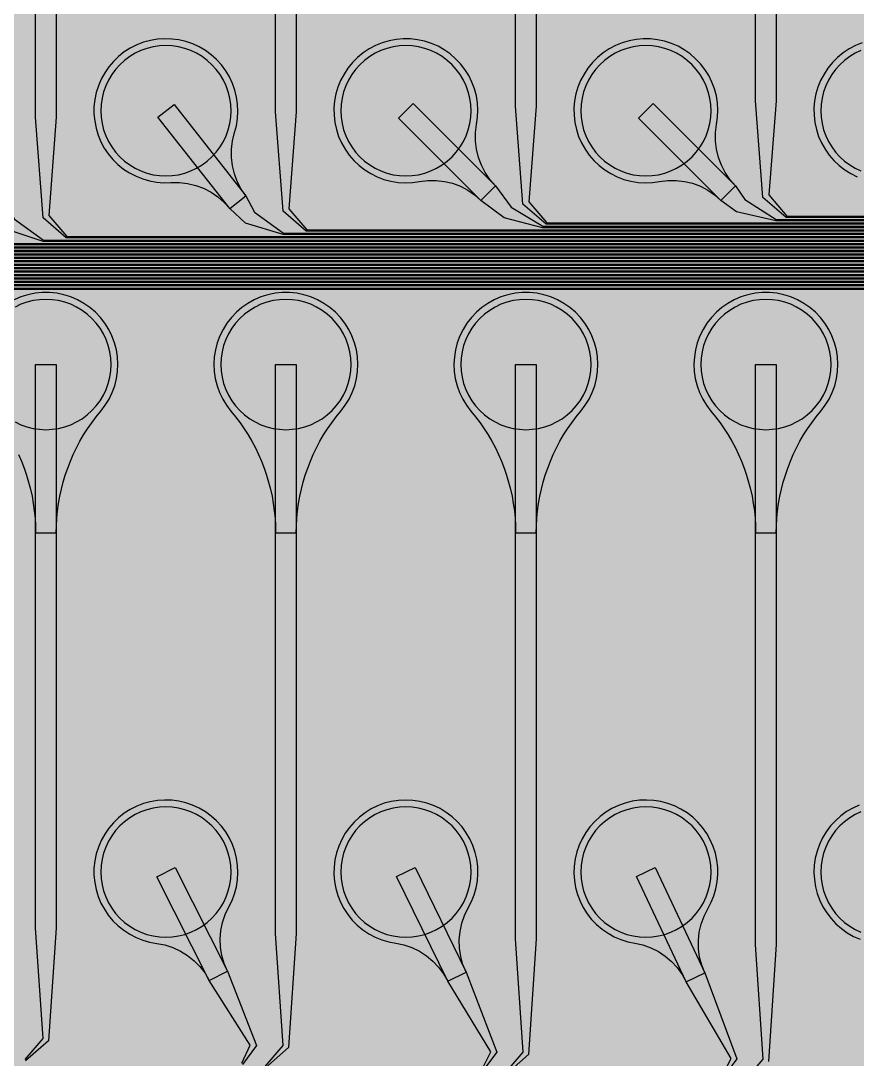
# Model space of a CAD drawing. Header units: metres. Extents: x -7220 to 10980, y -29667 to 1833.
# Drawn here: x 6156 to 7376, y -19165 to -17651 of the extents above; entities that cross this region are included whole.
import ezdxf

# ---------------------------------------------------------------- set-up
doc = ezdxf.new("R2010")
doc.units = ezdxf.units.M
for name, color, linetype in [('Metal1', 4, 'CONTINUOUS'), ('Polyimide', 7, 'CONTINUOUS'), ('Polyimide_Negative', 5, 'CONTINUOUS')]:
    doc.layers.add(name, color=color, linetype=linetype)

msp = doc.modelspace()

# ---------------------------------------------------------------- hatches: boundary and pattern name
at = {"layer": 'Polyimide'}
msp.add_hatch(color=7, dxfattribs=at).paths.add_polyline_path([(4099.4, -13861.6), (4142.6, -14152.8), (4214.2, -14438.4), (4313.4, -14715.5), (4439.2, -14981.7), (4590.6, -15234.2), (4766, -15470.7), (4963.7, -15688.8), (5181.8, -15886.5), (5418.3, -16061.9), (5670.8, -16213.3), (5936.9, -16339.1), (6214.1, -16438.3), (6499.7, -16509.9), (6790.9, -16553.1), (7085, -16567.5), (9980.4, -16567.5), (10058.8, -16571.4), (10136.4, -16582.9), (10212.6, -16601.9), (10286.5, -16628.4), (10357.5, -16662), (10424.8, -16702.3), (10487.9, -16749.1), (10546.1, -16801.8), (10598.8, -16860), (10645.6, -16923), (10685.9, -16990.4), (10719.5, -17061.4), (10745.9, -17135.3), (10765, -17211.4), (10776.5, -17289.1), (10780.4, -17367.5), (10780.4, -21957.3), (10741.6, -22012.9), (10706, -22070.6), (10673.6, -22130.1), (10644.5, -22191.4), (10618.9, -22254.2), (10596.8, -22318.2), (10578.3, -22383.5), (10563.4, -22449.6), (10552.2, -22516.5), (10544.7, -22583.8), (10541, -22651.5), (10541, -22719.3), (10544.7, -22787), (10552.2, -22854.4), (10563.4, -22921.2), (10578.3, -22987.4), (10596.8, -23052.6), (10618.9, -23116.7), (10644.5, -23179.5), (10673.6, -23240.7), (10706, -23300.3), (10741.6, -23357.9), (10780.4, -23413.5), (10780.4, -28667.5), (10776.5, -28745.9), (10765, -28823.6), (10745.9, -28899.7), (10719.5, -28973.6), (10685.9, -29044.6), (10645.6, -29112), (10598.8, -29175), (10546.1, -29233.2), (10487.9, -29285.9), (10424.8, -29332.7), (10357.5, -29373), (10286.5, -29406.6), (10212.6, -29433.1), (10136.4, -29452.1), (10058.8, -29463.6), (9980.4, -29467.5), (-6219.6, -29467.5), (-6298, -29463.6), (-6375.7, -29452.1), (-6451.9, -29433.1), (-6525.8, -29406.6), (-6596.7, -29373), (-6664.1, -29332.7), (-6727.1, -29285.9), (-6785.3, -29233.2), (-6838, -29175), (-6884.8, -29112), (-6925.2, -29044.6), (-6958.7, -28973.6), (-6985.2, -28899.7), (-7004.3, -28823.6), (-7015.8, -28745.9), (-7019.6, -28667.5), (-7019.6, -23426.3), (-6979.4, -23370.1), (-6942.3, -23311.6), (-6908.7, -23251.2), (-6878.5, -23189), (-6851.8, -23125.1), (-6828.8, -23059.9), (-6809.5, -22993.4), (-6794, -22926), (-6782.4, -22857.8), (-6774.6, -22789.1), (-6770.7, -22720), (-6770.7, -22650.8), (-6774.6, -22581.8), (-6782.4, -22513), (-6794, -22444.8), (-6809.5, -22377.4), (-6828.8, -22311), (-6851.8, -22245.7), (-6878.5, -22181.9), (-6908.7, -22119.7), (-6942.3, -22059.2), (-6979.4, -22000.8), (-7019.6, -21944.5), (-7019.6, -17367.5), (-7015.8, -17289.1), (-7004.3, -17211.4), (-6985.2, -17135.3), (-6958.7, -17061.4), (-6925.2, -16990.4), (-6884.8, -16923), (-6838, -16860), (-6785.3, -16801.8), (-6727.1, -16749.1), (-6664.1, -16702.3), (-6596.7, -16662), (-6525.8, -16628.4), (-6451.9, -16601.9), (-6375.7, -16582.9), (-6298, -16571.4), (-6219.6, -16567.5), (-3314, -16567.5), (-3019.9, -16553.1), (-2728.7, -16509.9), (-2443.1, -16438.3), (-2165.9, -16339.1), (-1899.8, -16213.3), (-1647.3, -16061.9), (-1410.8, -15886.5), (-1192.7, -15688.8), (-995, -15470.7), (-819.6, -15234.2), (-668.2, -14981.7), (-542.4, -14715.5), (-443.2, -14438.4), (-371.6, -14152.8), (-328.4, -13861.6), (-314, -13567.5), (-314, -13373.5), (-317.5, -13328.1), (-327.7, -13283.8), (-344.6, -13241.5), (-367.6, -13202.3), (-396.4, -13167), (-430.1, -13136.5), (-468, -13111.4), (-509.3, -13092.3), (-509.3, -13092.3), (-578.2, -13061.3), (-642.2, -13021.2), (-700.3, -12973), (-751.3, -12917.3), (-794.4, -12855.3), (-828.7, -12788.1), (-853.7, -12716.8), (-868.9, -12642.8), (-874, -12567.5), (-868.9, -12492.2), (-853.7, -12418.2), (-828.7, -12346.9), (-794.4, -12279.7), (-751.3, -12217.7), (-700.3, -12162), (-642.2, -12113.8), (-578.2, -12073.7), (-509.3, -12042.7), (-509.3, -12042.7), (-468, -12023.6), (-430.1, -11998.5), (-396.4, -11968), (-367.6, -11932.7), (-344.6, -11893.5), (-327.7, -11851.2), (-317.5, -11806.9), (-314, -11761.5), (-314, -11074.3), (-317.5, -11028.9), (-327.7, -10984.6), (-344.6, -10942.4), (-367.6, -10903.1), (-396.4, -10867.8), (-430.1, -10837.3), (-468, -10812.2), (-509.3, -10793.2), (-509.3, -10793.2), (-578.2, -10762.1), (-642.2, -10722.1), (-700.3, -10673.8), (-751.3, -10618.1), (-794.4, -10556.1), (-828.7, -10488.9), (-853.7, -10417.6), (-868.9, -10343.7), (-874, -10268.3), (-868.9, -10193), (-853.7, -10119), (-828.7, -10047.8), (-794.4, -9980.5), (-751.3, -9918.5), (-700.3, -9862.9), (-642.2, -9814.6), (-578.2, -9774.6), (-509.3, -9743.5), (-509.3, -9743.5), (-468, -9724.5), (-430.1, -9699.4), (-396.4, -9668.8), (-367.6, -9633.5), (-344.6, -9594.3), (-327.7, -9552), (-317.5, -9507.7), (-314, -9462.4), (-314, -8775.1), (-317.5, -8729.8), (-327.7, -8685.5), (-344.6, -8643.2), (-367.6, -8604), (-396.4, -8568.7), (-430.1, -8538.1), (-468, -8513), (-509.3, -8494), (-509.3, -8494), (-578.2, -8462.9), (-642.2, -8422.9), (-700.3, -8374.6), (-751.3, -8319), (-794.4, -8257), (-828.7, -8189.7), (-853.7, -8118.5), (-868.9, -8044.5), (-874, -7969.2), (-868.9, -7893.8), (-853.7, -7819.9), (-828.7, -7748.6), (-794.4, -7681.4), (-751.3, -7619.4), (-700.3, -7563.7), (-642.2, -7515.4), (-578.2, -7475.4), (-509.3, -7444.3), (-509.3, -7444.3), (-468, -7425.3), (-430.1, -7400.2), (-396.4, -7369.7), (-367.6, -7334.4), (-344.6, -7295.1), (-327.7, -7252.9), (-317.5, -7208.6), (-314, -7163.2), (-314, -6476), (-317.5, -6430.6), (-327.7, -6386.3), (-344.6, -6344), (-367.6, -6304.8), (-396.4, -6269.5), (-430.1, -6239), (-468, -6213.9), (-509.3, -6194.8), (-509.3, -6194.8), (-578.2, -6163.8), (-642.2, -6123.7), (-700.3, -6075.5), (-751.3, -6019.8), (-794.4, -5957.8), (-828.7, -5890.6), (-853.7, -5819.3), (-868.9, -5745.3), (-874, -5670), (-868.9, -5594.7), (-853.7, -5520.7), (-828.7, -5449.4), (-794.4, -5382.2), (-751.3, -5320.2), (-700.3, -5264.5), (-642.2, -5216.3), (-578.2, -5176.2), (-509.3, -5145.2), (-509.3, -5145.2), (-468, -5126.1), (-430.1, -5101), (-396.4, -5070.5), (-367.6, -5035.2), (-344.6, -4996), (-327.7, -4953.7), (-317.5, -4909.4), (-314, -4864), (-314, 380), (-314, 1532.5), (-269, 1532.5), (-268.8, 1525.6), (-268.1, 1518.8), (-267, 1512), (-265.4, 1505.3), (-263.4, 1498.7), (-261, 1492.3), (-258.2, 1486.1), (-254.9, 1480), (-251.3, 1474.2), (-247.3, 1468.6), (-242.9, 1463.3), (-238.2, 1458.3), (-233.2, 1453.6), (-227.9, 1449.2), (-222.3, 1445.2), (-216.5, 1441.6), (-210.4, 1438.3), (-204.2, 1435.5), (-197.8, 1433.1), (-191.2, 1431.1), (-184.5, 1429.5), (-177.7, 1428.4), (-170.9, 1427.7), (-164, 1427.5), (-157.1, 1427.7), (-150.3, 1428.4), (-143.5, 1429.5), (-136.8, 1431.1), (-130.2, 1433.1), (-123.8, 1435.5), (-117.6, 1438.3), (-111.5, 1441.6), (-105.7, 1445.2), (-100.1, 1449.2), (-94.8, 1453.6), (-89.8, 1458.3), (-85.1, 1463.3), (-80.7, 1468.6), (-76.7, 1474.2), (-73.1, 1480), (-69.8, 1486.1), (-67, 1492.3), (-64.6, 1498.7), (-62.6, 1505.3), (-61, 1512), (-59.9, 1518.8), (-59.2, 1525.6), (-59, 1532.5), (1786, 1532.5), (3835, 1532.5), (3835.2, 1539), (3835.9, 1545.6), (3836.9, 1552), (3838.4, 1558.4), (3840.3, 1564.6), (3842.6, 1570.8), (3845.3, 1576.7), (3848.4, 1582.5), (3851.9, 1588.1), (3855.7, 1593.4), (3859.8, 1598.4), (3864.3, 1603.2), (3869.1, 1607.7), (3874.1, 1611.8), (3879.4, 1615.6), (3885, 1619.1), (3890.8, 1622.2), (3896.7, 1624.9), (3902.9, 1627.2), (3909.1, 1629.1), (3915.5, 1630.6), (3921.9, 1631.6), (3928.5, 1632.3), (3935, 1632.5), (3941.5, 1632.3), (3948.1, 1631.6), (3954.5, 1630.6), (3960.9, 1629.1), (3967.1, 1627.2), (3973.3, 1624.9), (3979.2, 1622.2), (3985, 1619.1), (3990.6, 1615.6), (3995.9, 1611.8), (4000.9, 1607.7), (4005.7, 1603.2), (4010.2, 1598.4), (4014.3, 1593.4), (4018.1, 1588.1), (4021.6, 1582.5), (4024.7, 1576.7), (4027.4, 1570.8), (4029.7, 1564.6), (4031.6, 1558.4), (4033.1, 1552), (4034.1, 1545.6), (4034.8, 1539), (4035, 1532.5), (4085, 1532.5), (4085, 380), (4085, 330), (4085, -4864), (4088.5, -4909.4), (4098.7, -4953.7), (4115.6, -4996), (4138.6, -5035.2), (4167.4, -5070.5), (4201.1, -5101), (4239, -5126.1), (4280.3, -5145.2), (4280.3, -5145.2), (4349.2, -5176.2), (4413.2, -5216.3), (4471.3, -5264.5), (4522.3, -5320.2), (4565.4, -5382.2), (4599.7, -5449.4), (4624.7, -5520.7), (4639.9, -5594.7), (4645, -5670), (4639.9, -5745.3), (4624.7, -5819.3), (4599.7, -5890.6), (4565.4, -5957.8), (4522.3, -6019.8), (4471.3, -6075.5), (4413.2, -6123.7), (4349.2, -6163.8), (4280.3, -6194.8), (4239, -6213.9), (4201.1, -6239), (4167.4, -6269.5), (4138.6, -6304.8), (4115.6, -6344), (4098.7, -6386.3), (4088.5, -6430.6), (4085, -6476), (4085, -13567.5), (4099.4, -13861.6)])

# ---------------------------------------------------------------- linework, layer by layer
at = {"layer": 'Metal1'}
for points in [[(9341.9, -19226.6), (9341.9, -18067.4), (9312.5, -18038), (3772.5, -18038), (3738.9, -18008.6), (3727.9, -17848), (3727.9, -17042.5), (3757.9, -17042.5), (3757.9, -17848), (3746.8, -18005.4), (3773.3, -18036), (9313.3, -18036), (9343.9, -18066.6), (9343.9, -19227.4)], [(9351.9, -19236.6), (9351.9, -18057.4), (9322.5, -18028), (4122.5, -18028), (4088.9, -17998.6), (4077.9, -17840), (4077.9, -17042.5), (4107.9, -17042.5), (4107.9, -17840), (4096.9, -17995.4), (4123.3, -18026), (9323.3, -18026), (9353.9, -18056.6), (9353.9, -19237.4)], [(9361.9, -19246.6), (9361.9, -18047.4), (9332.5, -18018), (4472.5, -18018), (4438.9, -17988.7), (4427.9, -17832), (4427.9, -17042.5), (4457.9, -17042.5), (4457.9, -17832), (4446.9, -17985.3), (4473.3, -18016), (9333.3, -18016), (9363.9, -18046.6), (9363.9, -19247.4)], [(9371.9, -19256.6), (9371.9, -18037.4), (9342.5, -18008), (4822.5, -18008), (4788.8, -17978.7), (4777.9, -17824), (4777.9, -17042.5), (4807.9, -17042.5), (4807.9, -17824), (4796.9, -17975.3), (4823.3, -18006), (9343.3, -18006), (9373.9, -18036.6), (9373.9, -19257.4)], [(9381.9, -19266.6), (9381.9, -18027.4), (9352.5, -17998), (5172.5, -17998), (5138.8, -17968.7), (5127.9, -17816), (5127.9, -17042.5), (5157.9, -17042.5), (5157.9, -17816), (5146.9, -17965.3), (5173.3, -17996), (9353.3, -17996), (9383.9, -18026.6), (9383.9, -19267.4)], [(9391.9, -19276.6), (9391.9, -18017.4), (9362.5, -17988), (5522.5, -17988), (5488.8, -17958.7), (5477.9, -17808), (5477.9, -17042.5), (5507.9, -17042.5), (5507.9, -17808), (5497, -17955.3), (5523.3, -17986), (9363.3, -17986), (9393.9, -18016.6), (9393.9, -19277.4)], [(9401.9, -19286.6), (9401.9, -18007.4), (9372.5, -17978), (5872.5, -17978), (5838.7, -17948.7), (5827.9, -17800), (5827.9, -17042.5), (5857.9, -17042.5), (5857.9, -17800), (5847, -17945.3), (5873.3, -17976), (9373.3, -17976), (9403.9, -18006.6), (9403.9, -19287.4)], [(9411.9, -19296.6), (9411.9, -17997.4), (9382.5, -17968), (6222.5, -17968), (6188.7, -17938.7), (6177.9, -17792), (6177.9, -17042.5), (6207.9, -17042.5), (6207.9, -17792), (6197, -17935.3), (6223.3, -17966), (9383.3, -17966), (9413.9, -17996.6), (9413.9, -19297.4)], [(9421.9, -19306.6), (9421.9, -17987.4), (9392.5, -17958), (6572.5, -17958), (6538.7, -17928.7), (6527.9, -17784), (6527.9, -17042.5), (6557.9, -17042.5), (6557.9, -17784), (6547.1, -17925.3), (6573.3, -17956), (9393.3, -17956), (9423.9, -17986.6), (9423.9, -19307.4)], [(9431.9, -19316.6), (9431.9, -17977.4), (9402.5, -17948), (6922.5, -17948), (6888.6, -17918.8), (6877.9, -17776), (6877.9, -17042.5), (6907.9, -17042.5), (6907.9, -17776), (6897.1, -17915.2), (6923.3, -17946), (9403.3, -17946), (9433.9, -17976.6), (9433.9, -19317.4)], [(9441.9, -19326.6), (9441.9, -17967.4), (9412.5, -17938), (7272.5, -17938), (7238.6, -17908.8), (7227.9, -17768), (7227.9, -17042.5), (7257.9, -17042.5), (7257.9, -17768), (7247.1, -17905.2), (7273.3, -17936), (9413.3, -17936), (9443.9, -17966.6), (9443.9, -19327.4)], [(7383.2, -17683.4), (7373.5, -17687.3), (7364.3, -17692.2), (7355.5, -17698), (7347.4, -17704.6), (7340, -17712.1), (7333.4, -17720.2), (7327.6, -17728.9), (7322.7, -17738.2), (7318.7, -17747.9), (7315.8, -17757.9), (7313.9, -17768.2), (7312.9, -17778.7), (7313.1, -17789.1), (7314.3, -17799.6), (7316.5, -17809.8), (7319.7, -17819.8), (7323.9, -17829.4), (7329.1, -17838.5), (7335.1, -17847.1), (7341.9, -17855), (7349.5, -17862.2), (7357.8, -17868.6), (7366.7, -17874.2), (7376.1, -17878.8)], [(9336.9, -19221.6), (9336.9, -18072.4), (9307.5, -18043), (3738.8, -18043), (3690.3, -18019.9), (3635.8, -17938.7), (3554.7, -17789.7), (3581.1, -17775.3), (3662.2, -17924.4), (3699.2, -18011.4), (3739.4, -18041), (9308.3, -18041), (9338.9, -18071.6), (9338.9, -19222.4)], [(9346.9, -19231.6), (9346.9, -18062.4), (9317.5, -18033), (4088.8, -18033), (4039.7, -18010.4), (3988.4, -17937.6), (3904.8, -17789.9), (3930.9, -17775.1), (4014.5, -17922.8), (4048.9, -18001.4), (4089.4, -18031), (9318.3, -18031), (9348.9, -18061.6), (9348.9, -19232.4)], [(9356.9, -19241.6), (9356.9, -18052.4), (9327.5, -18023), (4438.8, -18023), (4389.1, -18001), (4341.1, -17936.3), (4255, -17790.1), (4280.8, -17774.9), (4367, -17921.1), (4398.6, -17991.3), (4439.4, -18021), (9328.3, -18021), (9358.9, -18051.6), (9358.9, -19242.4)], [(9366.9, -19251.6), (9366.9, -18042.4), (9337.5, -18013), (4788.8, -18013), (4738.4, -17991.7), (4694, -17934.9), (4605.1, -17790.4), (4630.7, -17774.6), (4719.6, -17919.2), (4748.4, -17981.2), (4789.3, -18011), (9338.3, -18011), (9368.9, -18041.6), (9368.9, -19252.4)], [(9376.9, -19261.6), (9376.9, -18032.4), (9347.5, -18003), (5138.8, -18003), (5087.6, -17982.4), (5047.1, -17933.3), (4955.3, -17790.6), (4980.5, -17774.4), (5072.3, -17917.1), (5098.1, -17971.1), (5139.3, -18001), (9348.3, -18001), (9378.9, -18031.6), (9378.9, -19262.4)], [(9386.9, -19271.6), (9386.9, -18022.4), (9357.5, -17993), (5488.8, -17993), (5436.8, -17973.3), (5400.3, -17931.6), (5305.4, -17790.9), (5330.3, -17774.1), (5425.2, -17914.8), (5447.8, -17961), (5489.3, -17991), (9358.3, -17991), (9388.9, -18021.6), (9388.9, -19272.4)], [(9396.9, -19281.6), (9396.9, -18012.4), (9367.5, -17983), (5838.8, -17983), (5785.9, -17964.2), (5753.7, -17929.7), (5655.6, -17791.2), (5680.1, -17773.8), (5778.2, -17912.4), (5797.6, -17950.8), (5839.3, -17981), (9368.3, -17981), (9398.9, -18011.6), (9398.9, -19282.4)], [(9406.9, -19291.6), (9406.9, -18002.4), (9377.5, -17973), (6188.9, -17973), (6135, -17955.3), (6107.3, -17927.5), (6005.8, -17791.5), (6029.9, -17773.5), (6131.3, -17909.6), (6147.3, -17940.6), (6189.3, -17971), (9378.3, -17971), (9408.9, -18001.6), (9408.9, -19292.4)], [(9416.9, -19301.6), (9416.9, -17992.4), (9387.5, -17963), (6538.9, -17963), (6484, -17946.5), (6461, -17925.2), (6356.1, -17791.8), (6379.7, -17773.2), (6484.6, -17906.6), (6497.1, -17930.3), (6539.3, -17961), (9388.3, -17961), (9418.9, -17991.6), (9418.9, -19302.4)], [(9426.9, -19311.6), (9426.9, -17982.4), (9397.5, -17953), (6917.2, -17953), (6861, -17938.5), (6827.3, -17913.1), (6707.3, -17793.1), (6728.5, -17771.9), (6848.5, -17891.9), (6871.3, -17923), (6917.6, -17951), (9398.3, -17951), (9428.9, -17981.6), (9428.9, -19312.4)], [(9436.9, -19321.6), (9436.9, -17972.4), (9407.5, -17943), (7257.2, -17943), (7200.2, -17929.7), (7177.3, -17913.1), (7057.3, -17793.1), (7078.5, -17771.9), (7198.5, -17891.9), (7212.1, -17911.8), (7257.6, -17941), (9408.3, -17941), (9438.9, -17971.6), (9438.9, -19322.4)], [(6152.9, -18283.6), (6157.2, -18293.4), (6161.1, -18303.4), (6164.6, -18313.6), (6167.7, -18323.9), (6170.4, -18334.2), (6172.7, -18344.7), (6174.5, -18355.3), (6176, -18365.9), (6177, -18376.6), (6177.7, -18387.3), (6177.9, -18398.1), (6207.9, -18398.1), (6207.9, -18398.1), (6208.1, -18387.3), (6208.7, -18376.6), (6209.8, -18365.9), (6211.2, -18355.3), (6213.1, -18344.7), (6215.4, -18334.2), (6218.1, -18323.9), (6221.2, -18313.6), (6224.7, -18303.4), (6228.6, -18293.4), (6232.8, -18283.6), (6237.5, -18273.9), (6242.5, -18264.4), (6247.9, -18255.1), (6253.7, -18246.1), (6259.8, -18237.3), (6266.2, -18228.7), (6273, -18220.4), (6279.4, -18211.9), (6285, -18202.9), (6289.6, -18193.3), (6293.2, -18183.4), (6295.8, -18173.1), (6297.4, -18162.6), (6297.9, -18152), (6297.3, -18141.4), (6295.6, -18130.9), (6292.9, -18120.7), (6289.2, -18110.8), (6284.5, -18101.3), (6278.9, -18092.3), (6272.4, -18083.9), (6265, -18076.2), (6257, -18069.3), (6248.3, -18063.3), (6239, -18058.2), (6229.2, -18054), (6219.1, -18050.8), (6208.7, -18048.7), (6198.2, -18047.6), (6187.6, -18047.6), (6177, -18048.7), (6166.6, -18050.8), (6156.5, -18054), (6146.8, -18058.2)], [(6162.5, -19166), (6189, -19135.4), (6177.9, -18974), (6177.9, -18152.5), (6207.9, -18152.5), (6207.9, -18974), (6196.8, -19138.6), (6163.3, -19168)], [(6512.5, -19176), (6539, -19145.4), (6527.9, -18982), (6527.9, -18152.5), (6557.9, -18152.5), (6557.9, -18982), (6546.7, -19148.6), (6513.3, -19178)], [(6862.5, -19186), (6889, -19155.4), (6877.9, -18990), (6877.9, -18152.5), (6907.9, -18152.5), (6907.9, -18990), (6896.7, -19158.6), (6863.3, -19188)], [(7212.5, -19196), (7239.1, -19165.4), (7227.9, -18998), (7227.9, -18152.5), (7257.9, -18152.5), (7257.9, -18998), (7246.7, -19168.6)], [(7379.1, -18794.9), (7369.6, -18799.3), (7360.5, -18804.5), (7352, -18810.7), (7344.2, -18817.7), (7337.1, -18825.4), (7330.8, -18833.8), (7325.4, -18842.7), (7320.9, -18852.2), (7317.4, -18862.1), (7314.8, -18872.2), (7313.3, -18882.6), (7312.9, -18893.1), (7313.5, -18903.5), (7315.1, -18913.9), (7317.7, -18924), (7321.4, -18933.9), (7326, -18943.3), (7331.5, -18952.2), (7337.9, -18960.5), (7345, -18968.1), (7352.9, -18975), (7361.5, -18981.1), (7370.6, -18986.3), (7380.2, -18990.5)], [(6478.5, -19171), (6490.9, -19145), (6431, -19050.7), (6354.5, -18899.3), (6381.3, -18885.7), (6457.8, -19037.2), (6500.2, -19145.4), (6479.6, -19173)], [(6828.5, -19181), (6841.5, -19154.8), (6778.8, -19051.6), (6704.4, -18899.1), (6731.4, -18885.9), (6805.8, -19038.5), (6850.4, -19155.3), (6829.6, -19183)], [(7178.5, -19191), (7192, -19164.6), (7126.7, -19052.4), (7054.3, -18898.9), (7081.4, -18886.1), (7153.8, -19039.6), (7200.6, -19165.1), (7179.6, -19193)]]:
    msp.add_lwpolyline(points, dxfattribs=at)
for points in [[(6484.6, -17906.6), (6477.7, -17896.6), (6472, -17885.8), (6467.7, -17874.4), (6464.8, -17862.6), (6463.4, -17850.5), (6463.4, -17838.3), (6464.9, -17826.2), (6467.9, -17814.4), (6470.6, -17804.3), (6472.3, -17793.9), (6472.9, -17783.5), (6472.4, -17773), (6471, -17762.6), (6468.5, -17752.4), (6465, -17742.6), (6460.5, -17733.1), (6455.1, -17724.1), (6448.9, -17715.7), (6441.8, -17707.9), (6434, -17700.9), (6425.5, -17694.8), (6416.5, -17689.4), (6407, -17685.1), (6397.1, -17681.6), (6386.9, -17679.2), (6376.5, -17677.9), (6366, -17677.5), (6355.6, -17678.2), (6345.2, -17680), (6335.1, -17682.7), (6325.4, -17686.5), (6316, -17691.2), (6307.2, -17696.8), (6298.9, -17703.3), (6291.4, -17710.6), (6284.6, -17718.6), (6278.6, -17727.2), (6273.6, -17736.4), (6269.4, -17746), (6266.3, -17756), (6264.1, -17766.3), (6263, -17776.7), (6263, -17787.2), (6264, -17797.6), (6266, -17807.9), (6269, -17817.9), (6273, -17827.6), (6278, -17836.8), (6283.9, -17845.5), (6290.6, -17853.5), (6298, -17860.9), (6306.2, -17867.5), (6315, -17873.2), (6324.3, -17878), (6334, -17881.9), (6344.1, -17884.8), (6354.4, -17886.6), (6364.8, -17887.5), (6375.3, -17887.2), (6387.5, -17887.1), (6399.6, -17888.5), (6411.5, -17891.3), (6422.9, -17895.5), (6433.7, -17901.1), (6443.8, -17908), (6452.9, -17916.1), (6461, -17925.2), (6484.6, -17906.6)], [(6848.5, -17891.9), (6840.4, -17882.8), (6833.5, -17872.7), (6827.9, -17861.9), (6823.6, -17850.5), (6820.7, -17838.7), (6819.3, -17826.6), (6819.4, -17814.4), (6821, -17802.3), (6822.5, -17791.9), (6822.9, -17781.5), (6822.2, -17771), (6820.6, -17760.7), (6817.9, -17750.5), (6814.2, -17740.7), (6809.6, -17731.3), (6804, -17722.4), (6797.6, -17714.2), (6790.4, -17706.6), (6782.4, -17699.7), (6773.9, -17693.7), (6764.7, -17688.5), (6755.1, -17684.3), (6745.2, -17681.1), (6734.9, -17678.9), (6724.5, -17677.7), (6714, -17677.6), (6703.6, -17678.5), (6693.3, -17680.4), (6683.2, -17683.4), (6673.5, -17687.3), (6664.3, -17692.2), (6655.5, -17698), (6647.4, -17704.6), (6640, -17712.1), (6633.4, -17720.2), (6627.6, -17728.9), (6622.7, -17738.2), (6618.7, -17747.9), (6615.8, -17757.9), (6613.9, -17768.2), (6612.9, -17778.7), (6613.1, -17789.1), (6614.3, -17799.6), (6616.5, -17809.8), (6619.7, -17819.8), (6623.9, -17829.4), (6629.1, -17838.5), (6635.1, -17847.1), (6641.9, -17855), (6649.5, -17862.2), (6657.8, -17868.6), (6666.7, -17874.2), (6676.1, -17878.8), (6685.9, -17882.5), (6696, -17885.2), (6706.4, -17886.9), (6716.8, -17887.5), (6727.3, -17887.1), (6737.7, -17885.6), (6749.8, -17884), (6762, -17884), (6774.1, -17885.4), (6785.9, -17888.2), (6797.3, -17892.5), (6808.1, -17898.1), (6818.1, -17905), (6827.3, -17913.1), (6848.5, -17891.9)], [(7198.5, -17891.9), (7190.4, -17882.8), (7183.5, -17872.7), (7177.9, -17861.9), (7173.6, -17850.5), (7170.7, -17838.7), (7169.3, -17826.6), (7169.4, -17814.4), (7171, -17802.3), (7172.5, -17791.9), (7172.9, -17781.5), (7172.2, -17771), (7170.6, -17760.7), (7167.9, -17750.5), (7164.2, -17740.7), (7159.6, -17731.3), (7154, -17722.4), (7147.6, -17714.2), (7140.4, -17706.6), (7132.4, -17699.7), (7123.9, -17693.7), (7114.7, -17688.5), (7105.1, -17684.3), (7095.2, -17681.1), (7084.9, -17678.9), (7074.5, -17677.7), (7064, -17677.6), (7053.6, -17678.5), (7043.3, -17680.4), (7033.2, -17683.4), (7023.5, -17687.3), (7014.3, -17692.2), (7005.5, -17698), (6997.4, -17704.6), (6990, -17712.1), (6983.4, -17720.2), (6977.6, -17728.9), (6972.7, -17738.2), (6968.7, -17747.9), (6965.8, -17757.9), (6963.9, -17768.2), (6962.9, -17778.7), (6963.1, -17789.1), (6964.3, -17799.6), (6966.5, -17809.8), (6969.7, -17819.8), (6973.9, -17829.4), (6979.1, -17838.5), (6985.1, -17847.1), (6991.9, -17855), (6999.5, -17862.2), (7007.8, -17868.6), (7016.7, -17874.2), (7026.1, -17878.8), (7035.9, -17882.5), (7046, -17885.2), (7056.4, -17886.9), (7066.8, -17887.5), (7077.3, -17887.1), (7087.7, -17885.6), (7099.8, -17884), (7112, -17884), (7124.1, -17885.4), (7135.9, -17888.2), (7147.3, -17892.5), (7158.1, -17898.1), (7168.1, -17905), (7177.3, -17913.1), (7198.5, -17891.9)], [(6557.9, -18398.1), (6558.1, -18387.3), (6558.7, -18376.6), (6559.8, -18365.9), (6561.2, -18355.3), (6563.1, -18344.7), (6565.4, -18334.2), (6568.1, -18323.9), (6571.2, -18313.6), (6574.7, -18303.4), (6578.6, -18293.4), (6582.8, -18283.6), (6587.5, -18273.9), (6592.5, -18264.4), (6597.9, -18255.1), (6603.7, -18246.1), (6609.8, -18237.3), (6616.2, -18228.7), (6623, -18220.4), (6629.4, -18211.9), (6635, -18202.9), (6639.6, -18193.3), (6643.2, -18183.4), (6645.8, -18173.1), (6647.4, -18162.6), (6647.9, -18152), (6647.3, -18141.4), (6645.6, -18130.9), (6642.9, -18120.7), (6639.2, -18110.8), (6634.5, -18101.3), (6628.9, -18092.3), (6622.4, -18083.9), (6615, -18076.2), (6607, -18069.3), (6598.3, -18063.3), (6589, -18058.2), (6579.2, -18054), (6569.1, -18050.8), (6558.7, -18048.7), (6548.2, -18047.6), (6537.6, -18047.6), (6527, -18048.7), (6516.6, -18050.8), (6506.5, -18054), (6496.8, -18058.2), (6487.5, -18063.3), (6478.8, -18069.3), (6470.7, -18076.2), (6463.4, -18083.9), (6456.9, -18092.3), (6451.2, -18101.3), (6446.5, -18110.8), (6442.8, -18120.7), (6440.1, -18130.9), (6438.5, -18141.4), (6437.9, -18152), (6438.4, -18162.6), (6439.9, -18173.1), (6442.5, -18183.4), (6446.1, -18193.3), (6450.8, -18202.9), (6456.3, -18211.9), (6462.7, -18220.4), (6469.5, -18228.7), (6476, -18237.3), (6482.1, -18246.1), (6487.8, -18255.1), (6493.2, -18264.4), (6498.3, -18273.9), (6502.9, -18283.6), (6507.2, -18293.4), (6511.1, -18303.4), (6514.6, -18313.6), (6517.7, -18323.9), (6520.4, -18334.2), (6522.7, -18344.7), (6524.5, -18355.3), (6526, -18365.9), (6527, -18376.6), (6527.7, -18387.3), (6527.9, -18398.1), (6557.9, -18398.1)], [(6907.9, -18398.1), (6908.1, -18387.3), (6908.7, -18376.6), (6909.8, -18365.9), (6911.2, -18355.3), (6913.1, -18344.7), (6915.4, -18334.2), (6918.1, -18323.9), (6921.2, -18313.6), (6924.7, -18303.4), (6928.6, -18293.4), (6932.8, -18283.6), (6937.5, -18273.9), (6942.5, -18264.4), (6947.9, -18255.1), (6953.7, -18246.1), (6959.8, -18237.3), (6966.2, -18228.7), (6973, -18220.4), (6979.4, -18211.9), (6985, -18202.9), (6989.6, -18193.3), (6993.2, -18183.4), (6995.8, -18173.1), (6997.4, -18162.6), (6997.9, -18152), (6997.3, -18141.4), (6995.6, -18130.9), (6992.9, -18120.7), (6989.2, -18110.8), (6984.5, -18101.3), (6978.9, -18092.3), (6972.4, -18083.9), (6965, -18076.2), (6957, -18069.3), (6948.3, -18063.3), (6939, -18058.2), (6929.2, -18054), (6919.1, -18050.8), (6908.7, -18048.7), (6898.2, -18047.6), (6887.6, -18047.6), (6877, -18048.7), (6866.6, -18050.8), (6856.5, -18054), (6846.8, -18058.2), (6837.5, -18063.3), (6828.8, -18069.3), (6820.7, -18076.2), (6813.4, -18083.9), (6806.9, -18092.3), (6801.2, -18101.3), (6796.5, -18110.8), (6792.8, -18120.7), (6790.1, -18130.9), (6788.5, -18141.4), (6787.9, -18152), (6788.4, -18162.6), (6789.9, -18173.1), (6792.5, -18183.4), (6796.1, -18193.3), (6800.8, -18202.9), (6806.3, -18211.9), (6812.7, -18220.4), (6819.5, -18228.7), (6826, -18237.3), (6832.1, -18246.1), (6837.8, -18255.1), (6843.2, -18264.4), (6848.3, -18273.9), (6852.9, -18283.6), (6857.2, -18293.4), (6861.1, -18303.4), (6864.6, -18313.6), (6867.7, -18323.9), (6870.4, -18334.2), (6872.7, -18344.7), (6874.5, -18355.3), (6876, -18365.9), (6877, -18376.6), (6877.7, -18387.3), (6877.9, -18398.1), (6907.9, -18398.1)], [(7257.9, -18398.1), (7258.1, -18387.3), (7258.7, -18376.6), (7259.8, -18365.9), (7261.2, -18355.3), (7263.1, -18344.7), (7265.4, -18334.2), (7268.1, -18323.9), (7271.2, -18313.6), (7274.7, -18303.4), (7278.6, -18293.4), (7282.8, -18283.6), (7287.5, -18273.9), (7292.5, -18264.4), (7297.9, -18255.1), (7303.7, -18246.1), (7309.8, -18237.3), (7316.2, -18228.7), (7323, -18220.4), (7329.4, -18211.9), (7335, -18202.9), (7339.6, -18193.3), (7343.2, -18183.4), (7345.8, -18173.1), (7347.4, -18162.6), (7347.9, -18152), (7347.3, -18141.4), (7345.6, -18130.9), (7342.9, -18120.7), (7339.2, -18110.8), (7334.5, -18101.3), (7328.9, -18092.3), (7322.4, -18083.9), (7315, -18076.2), (7307, -18069.3), (7298.3, -18063.3), (7289, -18058.2), (7279.2, -18054), (7269.1, -18050.8), (7258.7, -18048.7), (7248.2, -18047.6), (7237.6, -18047.6), (7227, -18048.7), (7216.6, -18050.8), (7206.5, -18054), (7196.8, -18058.2), (7187.5, -18063.3), (7178.8, -18069.3), (7170.7, -18076.2), (7163.4, -18083.9), (7156.9, -18092.3), (7151.2, -18101.3), (7146.5, -18110.8), (7142.8, -18120.7), (7140.1, -18130.9), (7138.5, -18141.4), (7137.9, -18152), (7138.4, -18162.6), (7139.9, -18173.1), (7142.5, -18183.4), (7146.1, -18193.3), (7150.8, -18202.9), (7156.3, -18211.9), (7162.7, -18220.4), (7169.5, -18228.7), (7176, -18237.3), (7182.1, -18246.1), (7187.8, -18255.1), (7193.2, -18264.4), (7198.3, -18273.9), (7202.9, -18283.6), (7207.2, -18293.4), (7211.1, -18303.4), (7214.6, -18313.6), (7217.7, -18323.9), (7220.4, -18334.2), (7222.7, -18344.7), (7224.5, -18355.3), (7226, -18365.9), (7227, -18376.6), (7227.7, -18387.3), (7227.9, -18398.1), (7257.9, -18398.1)], [(6457.8, -19037.2), (6453, -19026), (6449.5, -19014.3), (6447.6, -19002.3), (6447.1, -18990.1), (6448, -18978), (6450.5, -18966.1), (6454.4, -18954.5), (6459.6, -18943.5), (6464.3, -18934.1), (6467.9, -18924.3), (6470.6, -18914.2), (6472.3, -18903.8), (6472.9, -18893.4), (6472.4, -18882.9), (6471, -18872.5), (6468.5, -18862.3), (6464.9, -18852.5), (6460.5, -18843), (6455.1, -18834), (6448.8, -18825.6), (6441.7, -18817.9), (6433.9, -18810.9), (6425.5, -18804.7), (6416.4, -18799.4), (6406.9, -18795), (6397, -18791.6), (6386.8, -18789.2), (6376.4, -18787.8), (6365.9, -18787.5), (6355.5, -18788.2), (6345.1, -18790), (6335, -18792.8), (6325.3, -18796.5), (6315.9, -18801.3), (6307.1, -18806.9), (6298.8, -18813.4), (6291.3, -18820.7), (6284.5, -18828.6), (6278.6, -18837.3), (6273.5, -18846.5), (6269.4, -18856.1), (6266.3, -18866.1), (6264.1, -18876.3), (6263, -18886.8), (6263, -18897.2), (6264, -18907.7), (6266, -18918), (6269.1, -18928), (6273.1, -18937.7), (6278.1, -18946.9), (6283.9, -18955.6), (6290.6, -18963.6), (6298.1, -18971), (6306.3, -18977.5), (6315.1, -18983.2), (6324.4, -18988.1), (6334.1, -18991.9), (6344.2, -18994.8), (6354.5, -18996.6), (6366.5, -18998.9), (6378.1, -19002.7), (6389.1, -19007.8), (6399.5, -19014.2), (6409, -19021.8), (6417.5, -19030.5), (6424.9, -19040.2), (6431, -19050.7), (6457.8, -19037.2)], [(6805.8, -19038.5), (6801.1, -19027.2), (6797.8, -19015.5), (6796, -19003.4), (6795.7, -18991.2), (6796.8, -18979.1), (6799.5, -18967.2), (6803.5, -18955.7), (6808.9, -18944.8), (6813.7, -18935.5), (6817.5, -18925.7), (6820.3, -18915.6), (6822.1, -18905.3), (6822.8, -18894.8), (6822.6, -18884.4), (6821.2, -18874), (6818.9, -18863.8), (6815.5, -18853.8), (6811.2, -18844.3), (6805.9, -18835.2), (6799.7, -18826.7), (6792.8, -18818.9), (6785.1, -18811.8), (6776.7, -18805.5), (6767.7, -18800.1), (6758.3, -18795.6), (6748.4, -18792), (6738.2, -18789.5), (6727.9, -18788), (6717.4, -18787.5), (6706.9, -18788.1), (6696.6, -18789.7), (6686.4, -18792.3), (6676.6, -18795.9), (6667.2, -18800.5), (6658.3, -18806.1), (6650, -18812.4), (6642.3, -18819.6), (6635.4, -18827.5), (6629.4, -18836), (6624.2, -18845.1), (6619.9, -18854.7), (6616.6, -18864.7), (6614.4, -18874.9), (6613.1, -18885.3), (6612.9, -18895.8), (6613.8, -18906.2), (6615.7, -18916.5), (6618.6, -18926.6), (6622.5, -18936.3), (6627.3, -18945.6), (6633.1, -18954.4), (6639.6, -18962.5), (6647, -18970), (6655.1, -18976.7), (6663.8, -18982.5), (6673, -18987.4), (6682.7, -18991.4), (6692.8, -18994.5), (6703, -18996.4), (6715, -18998.9), (6726.5, -19002.8), (6737.5, -19008), (6747.8, -19014.6), (6757.2, -19022.4), (6765.6, -19031.2), (6772.8, -19041), (6778.8, -19051.6), (6805.8, -19038.5)], [(7153.8, -19039.6), (7149.3, -19028.3), (7146.2, -19016.5), (7144.5, -19004.4), (7144.4, -18992.3), (7145.7, -18980.1), (7148.5, -18968.3), (7152.7, -18956.8), (7158.2, -18946), (7163.1, -18936.7), (7167, -18927), (7170, -18917), (7171.9, -18906.7), (7172.8, -18896.2), (7172.7, -18885.7), (7171.5, -18875.3), (7169.2, -18865.1), (7166, -18855.1), (7161.8, -18845.5), (7156.6, -18836.4), (7150.6, -18827.8), (7143.7, -18819.9), (7136.1, -18812.7), (7127.8, -18806.3), (7118.9, -18800.8), (7109.5, -18796.1), (7099.7, -18792.4), (7089.6, -18789.8), (7079.3, -18788.1), (7068.8, -18787.5), (7058.3, -18787.9), (7047.9, -18789.4), (7037.8, -18791.9), (7027.9, -18795.4), (7018.4, -18799.9), (7009.4, -18805.3), (7001, -18811.5), (6993.3, -18818.6), (6986.3, -18826.4), (6980.1, -18834.9), (6974.8, -18843.9), (6970.4, -18853.4), (6967, -18863.3), (6964.6, -18873.5), (6963.2, -18883.9), (6962.9, -18894.4), (6963.6, -18904.8), (6965.4, -18915.2), (6968.1, -18925.3), (6971.9, -18935.1), (6976.6, -18944.4), (6982.2, -18953.3), (6988.7, -18961.5), (6996, -18969), (7004, -18975.8), (7012.6, -18981.8), (7021.8, -18986.8), (7031.4, -18991), (7041.4, -18994.1), (7051.7, -18996.2), (7063.6, -18998.9), (7075.1, -19002.9), (7086, -19008.3), (7096.2, -19015), (7105.4, -19022.9), (7113.7, -19031.8), (7120.8, -19041.7), (7126.7, -19052.4), (7153.8, -19039.6)]]:
    msp.add_lwpolyline(points, close=True, dxfattribs=at)
at = {"layer": 'Polyimide_Negative'}
for points in [[(6462.9, -17782.5), (6462.4, -17773.2), (6461, -17764), (6458.8, -17754.9), (6455.6, -17746.1), (6451.7, -17737.7), (6446.9, -17729.7), (6441.3, -17722.2), (6435.1, -17715.3), (6428.1, -17709.1), (6420.7, -17703.5), (6412.7, -17698.7), (6404.2, -17694.7), (6395.5, -17691.6), (6386.4, -17689.3), (6377.2, -17688), (6367.9, -17687.5), (6358.6, -17688), (6349.3, -17689.3), (6340.3, -17691.6), (6331.5, -17694.7), (6323.1, -17698.7), (6315.1, -17703.5), (6307.6, -17709.1), (6300.7, -17715.3), (6294.4, -17722.2), (6288.9, -17729.7), (6284.1, -17737.7), (6280.1, -17746.1), (6277, -17754.9), (6274.7, -17764), (6273.3, -17773.2), (6272.9, -17782.5), (6273.3, -17791.8), (6274.7, -17801), (6277, -17810.1), (6280.1, -17818.9), (6284.1, -17827.3), (6288.9, -17835.3), (6294.4, -17842.8), (6300.7, -17849.7), (6307.6, -17855.9), (6315.1, -17861.5), (6323.1, -17866.3), (6331.5, -17870.3), (6340.3, -17873.4), (6349.3, -17875.7), (6358.6, -17877), (6367.9, -17877.5), (6377.2, -17877), (6386.4, -17875.7), (6395.5, -17873.4), (6404.2, -17870.3), (6412.7, -17866.3), (6420.7, -17861.5), (6428.1, -17855.9), (6435.1, -17849.7), (6441.3, -17842.8), (6446.9, -17835.3), (6451.7, -17827.3), (6455.6, -17818.9), (6458.8, -17810.1), (6461, -17801), (6462.4, -17791.8), (6462.9, -17782.5)], [(6812.9, -17782.5), (6812.4, -17773.2), (6811, -17764), (6808.8, -17754.9), (6805.6, -17746.1), (6801.7, -17737.7), (6796.9, -17729.7), (6791.3, -17722.2), (6785.1, -17715.3), (6778.1, -17709.1), (6770.7, -17703.5), (6762.7, -17698.7), (6754.2, -17694.7), (6745.5, -17691.6), (6736.4, -17689.3), (6727.2, -17688), (6717.9, -17687.5), (6708.6, -17688), (6699.3, -17689.3), (6690.3, -17691.6), (6681.5, -17694.7), (6673.1, -17698.7), (6665.1, -17703.5), (6657.6, -17709.1), (6650.7, -17715.3), (6644.4, -17722.2), (6638.9, -17729.7), (6634.1, -17737.7), (6630.1, -17746.1), (6627, -17754.9), (6624.7, -17764), (6623.3, -17773.2), (6622.9, -17782.5), (6623.3, -17791.8), (6624.7, -17801), (6627, -17810.1), (6630.1, -17818.9), (6634.1, -17827.3), (6638.9, -17835.3), (6644.4, -17842.8), (6650.7, -17849.7), (6657.6, -17855.9), (6665.1, -17861.5), (6673.1, -17866.3), (6681.5, -17870.3), (6690.3, -17873.4), (6699.3, -17875.7), (6708.6, -17877), (6717.9, -17877.5), (6727.2, -17877), (6736.4, -17875.7), (6745.5, -17873.4), (6754.2, -17870.3), (6762.7, -17866.3), (6770.7, -17861.5), (6778.1, -17855.9), (6785.1, -17849.7), (6791.3, -17842.8), (6796.9, -17835.3), (6801.7, -17827.3), (6805.6, -17818.9), (6808.8, -17810.1), (6811, -17801), (6812.4, -17791.8), (6812.9, -17782.5)], [(7162.9, -17782.5), (7162.4, -17773.2), (7161, -17764), (7158.8, -17754.9), (7155.6, -17746.1), (7151.7, -17737.7), (7146.9, -17729.7), (7141.3, -17722.2), (7135.1, -17715.3), (7128.1, -17709.1), (7120.7, -17703.5), (7112.7, -17698.7), (7104.2, -17694.7), (7095.5, -17691.6), (7086.4, -17689.3), (7077.2, -17688), (7067.9, -17687.5), (7058.6, -17688), (7049.3, -17689.3), (7040.3, -17691.6), (7031.5, -17694.7), (7023.1, -17698.7), (7015.1, -17703.5), (7007.6, -17709.1), (7000.7, -17715.3), (6994.4, -17722.2), (6988.9, -17729.7), (6984.1, -17737.7), (6980.1, -17746.1), (6977, -17754.9), (6974.7, -17764), (6973.3, -17773.2), (6972.9, -17782.5), (6973.3, -17791.8), (6974.7, -17801), (6977, -17810.1), (6980.1, -17818.9), (6984.1, -17827.3), (6988.9, -17835.3), (6994.4, -17842.8), (7000.7, -17849.7), (7007.6, -17855.9), (7015.1, -17861.5), (7023.1, -17866.3), (7031.5, -17870.3), (7040.3, -17873.4), (7049.3, -17875.7), (7058.6, -17877), (7067.9, -17877.5), (7077.2, -17877), (7086.4, -17875.7), (7095.5, -17873.4), (7104.2, -17870.3), (7112.7, -17866.3), (7120.7, -17861.5), (7128.1, -17855.9), (7135.1, -17849.7), (7141.3, -17842.8), (7146.9, -17835.3), (7151.7, -17827.3), (7155.6, -17818.9), (7158.8, -17810.1), (7161, -17801), (7162.4, -17791.8), (7162.9, -17782.5)], [(6637.9, -18152.5), (6637.4, -18143.2), (6636, -18134), (6633.8, -18124.9), (6630.6, -18116.1), (6626.7, -18107.7), (6621.9, -18099.7), (6616.3, -18092.2), (6610.1, -18085.3), (6603.1, -18079.1), (6595.7, -18073.5), (6587.7, -18068.7), (6579.2, -18064.7), (6570.5, -18061.6), (6561.4, -18059.3), (6552.2, -18058), (6542.9, -18057.5), (6533.6, -18058), (6524.3, -18059.3), (6515.3, -18061.6), (6506.5, -18064.7), (6498.1, -18068.7), (6490.1, -18073.5), (6482.6, -18079.1), (6475.7, -18085.3), (6469.4, -18092.2), (6463.9, -18099.7), (6459.1, -18107.7), (6455.1, -18116.1), (6452, -18124.9), (6449.7, -18134), (6448.3, -18143.2), (6447.9, -18152.5), (6448.3, -18161.8), (6449.7, -18171), (6452, -18180.1), (6455.1, -18188.9), (6459.1, -18197.3), (6463.9, -18205.3), (6469.4, -18212.8), (6475.7, -18219.7), (6482.6, -18225.9), (6490.1, -18231.5), (6498.1, -18236.3), (6506.5, -18240.3), (6515.3, -18243.4), (6524.3, -18245.7), (6533.6, -18247), (6542.9, -18247.5), (6552.2, -18247), (6561.4, -18245.7), (6570.5, -18243.4), (6579.2, -18240.3), (6587.7, -18236.3), (6595.7, -18231.5), (6603.1, -18225.9), (6610.1, -18219.7), (6616.3, -18212.8), (6621.9, -18205.3), (6626.7, -18197.3), (6630.6, -18188.9), (6633.8, -18180.1), (6636, -18171), (6637.4, -18161.8), (6637.9, -18152.5)], [(6987.9, -18152.5), (6987.4, -18143.2), (6986, -18134), (6983.8, -18124.9), (6980.6, -18116.1), (6976.7, -18107.7), (6971.9, -18099.7), (6966.3, -18092.2), (6960.1, -18085.3), (6953.1, -18079.1), (6945.7, -18073.5), (6937.7, -18068.7), (6929.2, -18064.7), (6920.5, -18061.6), (6911.4, -18059.3), (6902.2, -18058), (6892.9, -18057.5), (6883.6, -18058), (6874.3, -18059.3), (6865.3, -18061.6), (6856.5, -18064.7), (6848.1, -18068.7), (6840.1, -18073.5), (6832.6, -18079.1), (6825.7, -18085.3), (6819.4, -18092.2), (6813.9, -18099.7), (6809.1, -18107.7), (6805.1, -18116.1), (6802, -18124.9), (6799.7, -18134), (6798.3, -18143.2), (6797.9, -18152.5), (6798.3, -18161.8), (6799.7, -18171), (6802, -18180.1), (6805.1, -18188.9), (6809.1, -18197.3), (6813.9, -18205.3), (6819.4, -18212.8), (6825.7, -18219.7), (6832.6, -18225.9), (6840.1, -18231.5), (6848.1, -18236.3), (6856.5, -18240.3), (6865.3, -18243.4), (6874.3, -18245.7), (6883.6, -18247), (6892.9, -18247.5), (6902.2, -18247), (6911.4, -18245.7), (6920.5, -18243.4), (6929.2, -18240.3), (6937.7, -18236.3), (6945.7, -18231.5), (6953.1, -18225.9), (6960.1, -18219.7), (6966.3, -18212.8), (6971.9, -18205.3), (6976.7, -18197.3), (6980.6, -18188.9), (6983.8, -18180.1), (6986, -18171), (6987.4, -18161.8), (6987.9, -18152.5)], [(7337.9, -18152.5), (7337.4, -18143.2), (7336, -18134), (7333.8, -18124.9), (7330.6, -18116.1), (7326.7, -18107.7), (7321.9, -18099.7), (7316.3, -18092.2), (7310.1, -18085.3), (7303.1, -18079.1), (7295.7, -18073.5), (7287.7, -18068.7), (7279.2, -18064.7), (7270.5, -18061.6), (7261.4, -18059.3), (7252.2, -18058), (7242.9, -18057.5), (7233.6, -18058), (7224.3, -18059.3), (7215.3, -18061.6), (7206.5, -18064.7), (7198.1, -18068.7), (7190.1, -18073.5), (7182.6, -18079.1), (7175.7, -18085.3), (7169.4, -18092.2), (7163.9, -18099.7), (7159.1, -18107.7), (7155.1, -18116.1), (7152, -18124.9), (7149.7, -18134), (7148.3, -18143.2), (7147.9, -18152.5), (7148.3, -18161.8), (7149.7, -18171), (7152, -18180.1), (7155.1, -18188.9), (7159.1, -18197.3), (7163.9, -18205.3), (7169.4, -18212.8), (7175.7, -18219.7), (7182.6, -18225.9), (7190.1, -18231.5), (7198.1, -18236.3), (7206.5, -18240.3), (7215.3, -18243.4), (7224.3, -18245.7), (7233.6, -18247), (7242.9, -18247.5), (7252.2, -18247), (7261.4, -18245.7), (7270.5, -18243.4), (7279.2, -18240.3), (7287.7, -18236.3), (7295.7, -18231.5), (7303.1, -18225.9), (7310.1, -18219.7), (7316.3, -18212.8), (7321.9, -18205.3), (7326.7, -18197.3), (7330.6, -18188.9), (7333.8, -18180.1), (7336, -18171), (7337.4, -18161.8), (7337.9, -18152.5)], [(6462.9, -18892.5), (6462.4, -18883.2), (6461, -18874), (6458.8, -18864.9), (6455.6, -18856.1), (6451.7, -18847.7), (6446.9, -18839.7), (6441.3, -18832.2), (6435.1, -18825.3), (6428.1, -18819.1), (6420.7, -18813.5), (6412.7, -18808.7), (6404.2, -18804.7), (6395.5, -18801.6), (6386.4, -18799.3), (6377.2, -18798), (6367.9, -18797.5), (6358.6, -18798), (6349.3, -18799.3), (6340.3, -18801.6), (6331.5, -18804.7), (6323.1, -18808.7), (6315.1, -18813.5), (6307.6, -18819.1), (6300.7, -18825.3), (6294.4, -18832.2), (6288.9, -18839.7), (6284.1, -18847.7), (6280.1, -18856.1), (6277, -18864.9), (6274.7, -18874), (6273.3, -18883.2), (6272.9, -18892.5), (6273.3, -18901.8), (6274.7, -18911), (6277, -18920.1), (6280.1, -18928.9), (6284.1, -18937.3), (6288.9, -18945.3), (6294.4, -18952.8), (6300.7, -18959.7), (6307.6, -18965.9), (6315.1, -18971.5), (6323.1, -18976.3), (6331.5, -18980.3), (6340.3, -18983.4), (6349.3, -18985.7), (6358.6, -18987), (6367.9, -18987.5), (6377.2, -18987), (6386.4, -18985.7), (6395.5, -18983.4), (6404.2, -18980.3), (6412.7, -18976.3), (6420.7, -18971.5), (6428.1, -18965.9), (6435.1, -18959.7), (6441.3, -18952.8), (6446.9, -18945.3), (6451.7, -18937.3), (6455.6, -18928.9), (6458.8, -18920.1), (6461, -18911), (6462.4, -18901.8), (6462.9, -18892.5)], [(6812.9, -18892.5), (6812.4, -18883.2), (6811, -18874), (6808.8, -18864.9), (6805.6, -18856.1), (6801.7, -18847.7), (6796.9, -18839.7), (6791.3, -18832.2), (6785.1, -18825.3), (6778.1, -18819.1), (6770.7, -18813.5), (6762.7, -18808.7), (6754.2, -18804.7), (6745.5, -18801.6), (6736.4, -18799.3), (6727.2, -18798), (6717.9, -18797.5), (6708.6, -18798), (6699.3, -18799.3), (6690.3, -18801.6), (6681.5, -18804.7), (6673.1, -18808.7), (6665.1, -18813.5), (6657.6, -18819.1), (6650.7, -18825.3), (6644.4, -18832.2), (6638.9, -18839.7), (6634.1, -18847.7), (6630.1, -18856.1), (6627, -18864.9), (6624.7, -18874), (6623.3, -18883.2), (6622.9, -18892.5), (6623.3, -18901.8), (6624.7, -18911), (6627, -18920.1), (6630.1, -18928.9), (6634.1, -18937.3), (6638.9, -18945.3), (6644.4, -18952.8), (6650.7, -18959.7), (6657.6, -18965.9), (6665.1, -18971.5), (6673.1, -18976.3), (6681.5, -18980.3), (6690.3, -18983.4), (6699.3, -18985.7), (6708.6, -18987), (6717.9, -18987.5), (6727.2, -18987), (6736.4, -18985.7), (6745.5, -18983.4), (6754.2, -18980.3), (6762.7, -18976.3), (6770.7, -18971.5), (6778.1, -18965.9), (6785.1, -18959.7), (6791.3, -18952.8), (6796.9, -18945.3), (6801.7, -18937.3), (6805.6, -18928.9), (6808.8, -18920.1), (6811, -18911), (6812.4, -18901.8), (6812.9, -18892.5)], [(7162.9, -18892.5), (7162.4, -18883.2), (7161, -18874), (7158.8, -18864.9), (7155.6, -18856.1), (7151.7, -18847.7), (7146.9, -18839.7), (7141.3, -18832.2), (7135.1, -18825.3), (7128.1, -18819.1), (7120.7, -18813.5), (7112.7, -18808.7), (7104.2, -18804.7), (7095.5, -18801.6), (7086.4, -18799.3), (7077.2, -18798), (7067.9, -18797.5), (7058.6, -18798), (7049.3, -18799.3), (7040.3, -18801.6), (7031.5, -18804.7), (7023.1, -18808.7), (7015.1, -18813.5), (7007.6, -18819.1), (7000.7, -18825.3), (6994.4, -18832.2), (6988.9, -18839.7), (6984.1, -18847.7), (6980.1, -18856.1), (6977, -18864.9), (6974.7, -18874), (6973.3, -18883.2), (6972.9, -18892.5), (6973.3, -18901.8), (6974.7, -18911), (6977, -18920.1), (6980.1, -18928.9), (6984.1, -18937.3), (6988.9, -18945.3), (6994.4, -18952.8), (7000.7, -18959.7), (7007.6, -18965.9), (7015.1, -18971.5), (7023.1, -18976.3), (7031.5, -18980.3), (7040.3, -18983.4), (7049.3, -18985.7), (7058.6, -18987), (7067.9, -18987.5), (7077.2, -18987), (7086.4, -18985.7), (7095.5, -18983.4), (7104.2, -18980.3), (7112.7, -18976.3), (7120.7, -18971.5), (7128.1, -18965.9), (7135.1, -18959.7), (7141.3, -18952.8), (7146.9, -18945.3), (7151.7, -18937.3), (7155.6, -18928.9), (7158.8, -18920.1), (7161, -18911), (7162.4, -18901.8), (7162.9, -18892.5)]]:
    msp.add_lwpolyline(points, close=True, dxfattribs=at)
for points in [[(7381.5, -17694.7), (7373.1, -17698.7), (7365.1, -17703.5), (7357.6, -17709.1), (7350.7, -17715.3), (7344.4, -17722.2), (7338.9, -17729.7), (7334.1, -17737.7), (7330.1, -17746.1), (7327, -17754.9), (7324.7, -17764), (7323.3, -17773.2), (7322.9, -17782.5), (7323.3, -17791.8), (7324.7, -17801), (7327, -17810.1), (7330.1, -17818.9), (7334.1, -17827.3), (7338.9, -17835.3), (7344.4, -17842.8), (7350.7, -17849.7), (7357.6, -17855.9), (7365.1, -17861.5), (7373.1, -17866.3), (7381.5, -17870.3)], [(6148.1, -18236.3), (6156.5, -18240.3), (6165.3, -18243.4), (6174.3, -18245.7), (6183.6, -18247), (6192.9, -18247.5), (6202.2, -18247), (6211.4, -18245.7), (6220.5, -18243.4), (6229.2, -18240.3), (6237.7, -18236.3), (6245.7, -18231.5), (6253.1, -18225.9), (6260.1, -18219.7), (6266.3, -18212.8), (6271.9, -18205.3), (6276.7, -18197.3), (6280.6, -18188.9), (6283.8, -18180.1), (6286, -18171), (6287.4, -18161.8), (6287.9, -18152.5), (6287.9, -18152.5), (6287.4, -18143.2), (6286, -18134), (6283.8, -18124.9), (6280.6, -18116.1), (6276.7, -18107.7), (6271.9, -18099.7), (6266.3, -18092.2), (6260.1, -18085.3), (6253.1, -18079.1), (6245.7, -18073.5), (6237.7, -18068.7), (6229.2, -18064.7), (6220.5, -18061.6), (6211.4, -18059.3), (6202.2, -18058), (6192.9, -18057.5), (6183.6, -18058), (6174.3, -18059.3), (6165.3, -18061.6), (6156.5, -18064.7), (6148.1, -18068.7)], [(7381.5, -18804.7), (7373.1, -18808.7), (7365.1, -18813.5), (7357.6, -18819.1), (7350.7, -18825.3), (7344.4, -18832.2), (7338.9, -18839.7), (7334.1, -18847.7), (7330.1, -18856.1), (7327, -18864.9), (7324.7, -18874), (7323.3, -18883.2), (7322.9, -18892.5), (7323.3, -18901.8), (7324.7, -18911), (7327, -18920.1), (7330.1, -18928.9), (7334.1, -18937.3), (7338.9, -18945.3), (7344.4, -18952.8), (7350.7, -18959.7), (7357.6, -18965.9), (7365.1, -18971.5), (7373.1, -18976.3), (7381.5, -18980.3)]]:
    msp.add_lwpolyline(points, dxfattribs=at)

doc.saveas('drawing.dxf')
